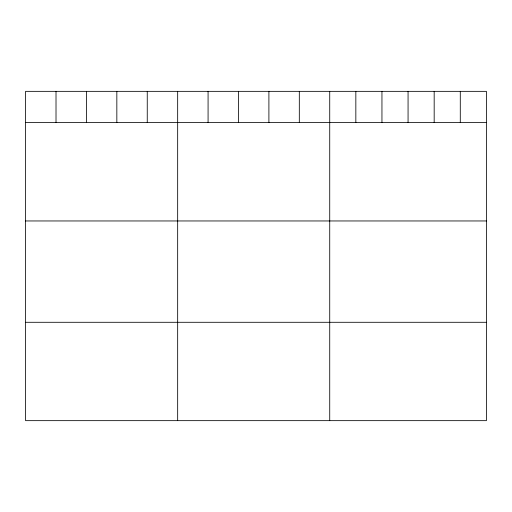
<?xml version="1.0" encoding="UTF-8"?>
<svg xmlns="http://www.w3.org/2000/svg" width="512" height="512" viewBox="0 0 512 512"><rect width="100%" height="100%" fill="white"/><g stroke="black" fill="none" stroke-linecap="round" stroke-linejoin="round"><path stroke-width="0.77" d="M486.4 122.598L486.4 420.653L25.6 420.653L25.6 91.347L486.4 91.347L486.4 122.598L25.6 122.598M25.6 220.96L486.4 220.96M25.6 322.291L486.4 322.291M460.288 91.347L460.288 122.598M434.176 91.347L434.176 122.598M408.064 91.347L408.064 122.598M381.952 91.347L381.952 122.598M355.84 91.347L355.84 122.598M329.728 91.347L329.728 420.653M299.315 91.347L299.315 122.598M268.902 91.347L268.902 122.598M238.49 91.347L238.49 122.598M208.077 91.347L208.077 122.598M177.664 91.347L177.664 420.653M147.251 91.347L147.251 122.598M116.838 91.347L116.838 122.598M86.426 91.347L86.426 122.598M56.013 91.347L56.013 122.598"/></g></svg>
